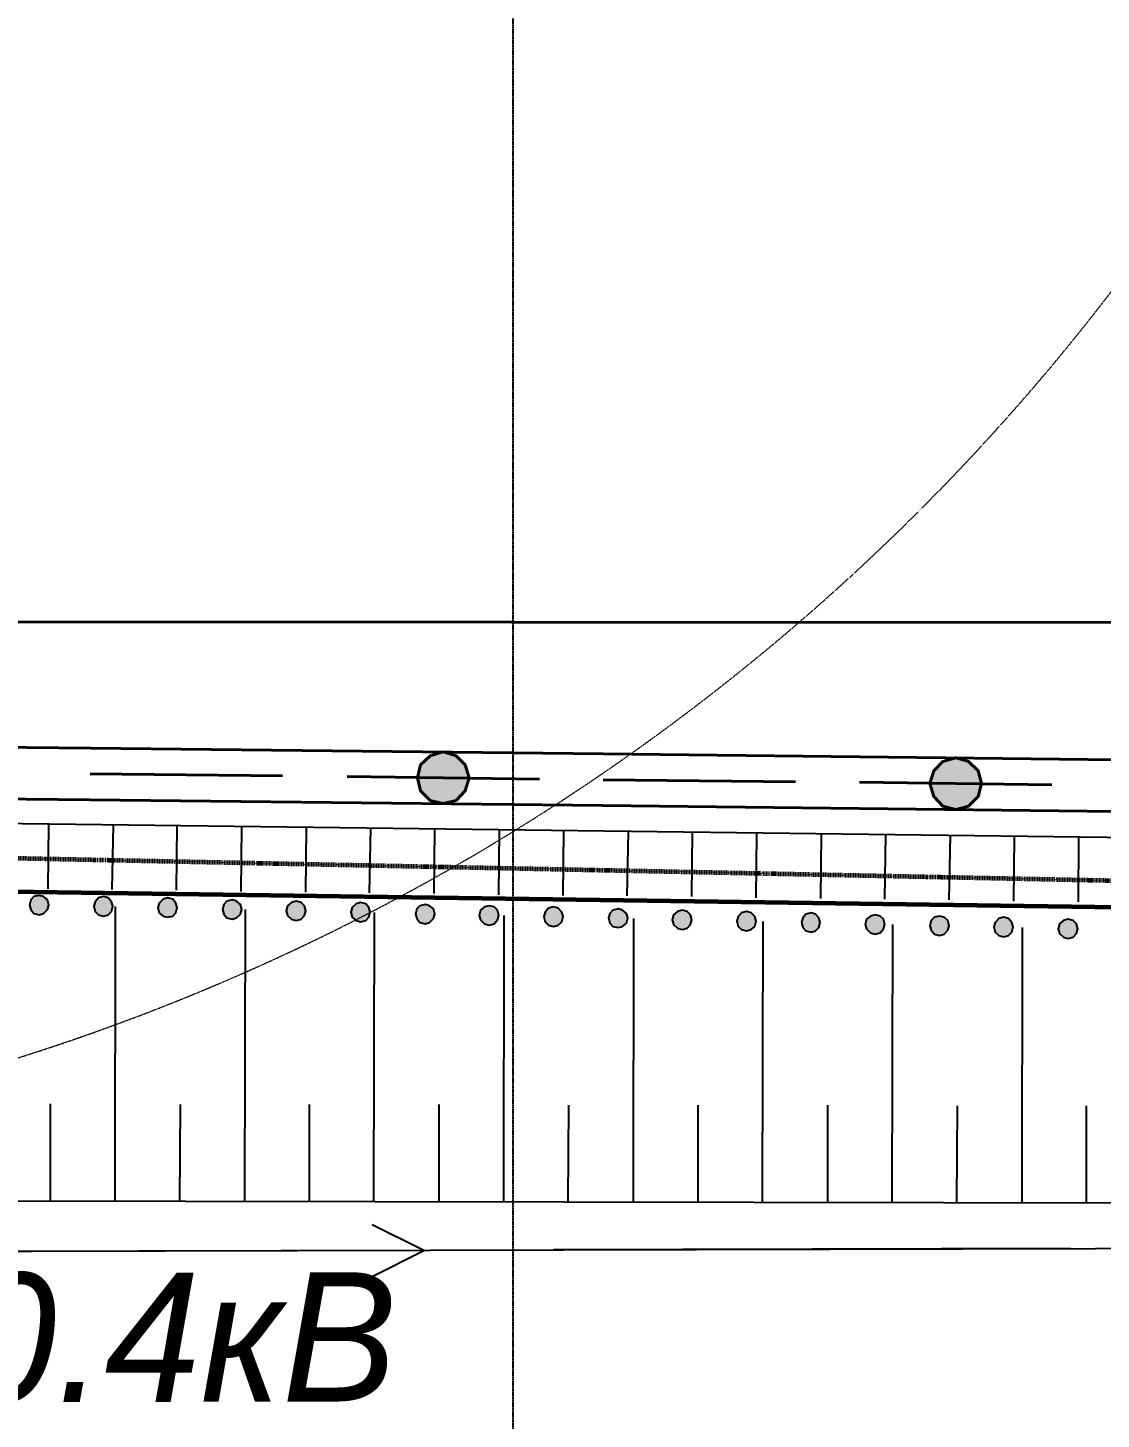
# Model space of a CAD drawing. Header units: millimetres. Extents: x 172667 to 1873135, y -274708 to 168495.
# Drawn here: x 1797954 to 1806268, y 4094 to 14867 of the extents above; entities that cross this region are included whole.
import ezdxf
from ezdxf.enums import TextEntityAlignment as Align

# ---------------------------------------------------------------- set-up
doc = ezdxf.new("R2010")
doc.units = ezdxf.units.MM
for name, pattern in [('DASHED', [0.75, 0.5, -0.25]), ('линия_сгиба', [1.25, 0.5, -0.25, 0, -0.25, 0, -0.25]), ('осевая', [2, 1.25, -0.25, 0.25, -0.25])]:
    doc.linetypes.add(name, pattern=pattern)
for name, color, linetype, lineweight in [('0004-Осевая', 4, 'осевая', 25), ('012 ОП.ЗОНА.ЗДАНИЕ', 171, '01.Опасная зона здание', 40), ('017 ОТВОД', 7, '13.Граница отвода', 70)]:
    doc.layers.add(name, color=color, linetype=linetype, lineweight=lineweight)
doc.layers.add('_ТОПО', color=253, linetype='Continuous')
doc.styles.add('9', font='', dxfattribs={"height": 0.000909972})
doc.styles.get('9').set_extended_font_data('D431', italic=True)
doc.linetypes.add('01.Опасная зона здание', pattern='A,1,-2,10,-0.05,[1,линии ППР.shx,S=0.2,R=180,X=0,Y=-1],-0.05,10,-2', length=25.1)
doc.linetypes.add('13.Граница отвода', pattern='A,20,[14,SHAPES,S=0.01,R=0,X=0,Y=0],-2.5', length=22.5)

msp = doc.modelspace()

# ---------------------------------------------------------------- hatches: boundary and pattern name
at = {"layer": '_ТОПО', "linetype": 'ByBlock', "lineweight": 40}
for points in [[(1801171.2, 8860.1), (1801271.2, 8885.1), (1801341.2, 8960.1), (1801371.2, 9060.1), (1801341.2, 9160.1), (1801271.2, 9230.1), (1801171.2, 9260.1), (1801071.2, 9230.1), (1800996.2, 9160.1), (1800971.2, 9060.1), (1800996.2, 8960.1), (1801071.2, 8885.1)], [(1805141.2, 8815.1), (1805241.2, 8840.1), (1805316.2, 8915.1), (1805341.2, 9015.1), (1805316.2, 9115.1), (1805241.2, 9185.1), (1805141.2, 9215.1), (1805041.2, 9185.1), (1804971.2, 9115.1), (1804941.2, 9015.1), (1804971.2, 8915.1), (1805041.2, 8840.1)]]:
    msp.add_hatch(color=7, dxfattribs=at).paths.add_polyline_path(points)
at = {"layer": '_ТОПО', "linetype": 'ByBlock', "lineweight": -2}
for points in [[(1798041.2, 8000.1), (1798076.2, 8010.1), (1798106.2, 8040.1), (1798116.2, 8075.1), (1798106.2, 8115.1), (1798076.2, 8140.1), (1798041.2, 8150.1), (1798001.2, 8140.1), (1797976.2, 8115.1), (1797966.2, 8075.1), (1797976.2, 8040.1), (1798001.2, 8010.1)], [(1798541.2, 7990.1), (1798576.2, 8000.1), (1798601.2, 8025.1), (1798611.2, 8065.1), (1798601.2, 8100.1), (1798576.2, 8130.1), (1798541.2, 8140.1), (1798501.2, 8130.1), (1798476.2, 8100.1), (1798466.2, 8065.1), (1798476.2, 8025.1), (1798501.2, 8000.1)], [(1799036.2, 7980.1), (1799076.2, 7990.1), (1799101.2, 8015.1), (1799111.2, 8055.1), (1799101.2, 8090.1), (1799076.2, 8120.1), (1799036.2, 8130.1), (1799001.2, 8120.1), (1798971.2, 8090.1), (1798961.2, 8055.1), (1798971.2, 8015.1), (1799001.2, 7990.1)], [(1799536.2, 7965.1), (1799571.2, 7975.1), (1799601.2, 8005.1), (1799611.2, 8040.1), (1799601.2, 8080.1), (1799571.2, 8105.1), (1799536.2, 8115.1), (1799496.2, 8105.1), (1799471.2, 8080.1), (1799461.2, 8040.1), (1799471.2, 8005.1), (1799496.2, 7975.1)], [(1800031.2, 7955.1), (1800071.2, 7965.1), (1800096.2, 7995.1), (1800106.2, 8030.1), (1800096.2, 8070.1), (1800071.2, 8095.1), (1800031.2, 8105.1), (1799996.2, 8095.1), (1799966.2, 8070.1), (1799956.2, 8030.1), (1799966.2, 7995.1), (1799996.2, 7965.1)], [(1800531.2, 7945.1), (1800571.2, 7955.1), (1800596.2, 7980.1), (1800606.2, 8020.1), (1800596.2, 8055.1), (1800571.2, 8085.1), (1800531.2, 8095.1), (1800496.2, 8085.1), (1800466.2, 8055.1), (1800456.2, 8020.1), (1800466.2, 7980.1), (1800496.2, 7955.1)], [(1801031.2, 7930.1), (1801066.2, 7940.1), (1801096.2, 7970.1), (1801106.2, 8005.1), (1801096.2, 8045.1), (1801066.2, 8070.1), (1801031.2, 8080.1), (1800991.2, 8070.1), (1800966.2, 8045.1), (1800956.2, 8005.1), (1800966.2, 7970.1), (1800991.2, 7940.1)], [(1801526.2, 7920.1), (1801566.2, 7930.1), (1801591.2, 7960.1), (1801601.2, 7995.1), (1801591.2, 8035.1), (1801566.2, 8060.1), (1801526.2, 8070.1), (1801491.2, 8060.1), (1801461.2, 8035.1), (1801451.2, 7995.1), (1801461.2, 7960.1), (1801491.2, 7930.1)], [(1802026.2, 7910.1), (1802061.2, 7920.1), (1802091.2, 7945.1), (1802101.2, 7985.1), (1802091.2, 8020.1), (1802061.2, 8050.1), (1802026.2, 8060.1), (1801986.2, 8050.1), (1801961.2, 8020.1), (1801951.2, 7985.1), (1801961.2, 7945.1), (1801986.2, 7920.1)], [(1802526.2, 7900.1), (1802561.2, 7910.1), (1802591.2, 7935.1), (1802601.2, 7975.1), (1802591.2, 8010.1), (1802561.2, 8035.1), (1802526.2, 8045.1), (1802486.2, 8035.1), (1802461.2, 8010.1), (1802451.2, 7975.1), (1802461.2, 7935.1), (1802486.2, 7910.1)], [(1803021.2, 7885.1), (1803061.2, 7895.1), (1803086.2, 7925.1), (1803096.2, 7960.1), (1803086.2, 8000.1), (1803061.2, 8025.1), (1803021.2, 8035.1), (1802986.2, 8025.1), (1802956.2, 8000.1), (1802946.2, 7960.1), (1802956.2, 7925.1), (1802986.2, 7895.1)], [(1803521.2, 7875.1), (1803556.2, 7885.1), (1803586.2, 7910.1), (1803596.2, 7950.1), (1803586.2, 7985.1), (1803556.2, 8015.1), (1803521.2, 8025.1), (1803481.2, 8015.1), (1803456.2, 7985.1), (1803446.2, 7950.1), (1803456.2, 7910.1), (1803481.2, 7885.1)], [(1804021.2, 7865.1), (1804056.2, 7875.1), (1804081.2, 7900.1), (1804091.2, 7940.1), (1804081.2, 7975.1), (1804056.2, 8005.1), (1804021.2, 8015.1), (1803981.2, 8005.1), (1803956.2, 7975.1), (1803946.2, 7940.1), (1803956.2, 7900.1), (1803981.2, 7875.1)], [(1804516.2, 7850.1), (1804556.2, 7860.1), (1804581.2, 7890.1), (1804591.2, 7925.1), (1804581.2, 7965.1), (1804556.2, 7990.1), (1804516.2, 8000.1), (1804481.2, 7990.1), (1804451.2, 7965.1), (1804441.2, 7925.1), (1804451.2, 7890.1), (1804481.2, 7860.1)], [(1805016.2, 7840.1), (1805051.2, 7850.1), (1805081.2, 7880.1), (1805091.2, 7915.1), (1805081.2, 7955.1), (1805051.2, 7980.1), (1805016.2, 7990.1), (1804976.2, 7980.1), (1804951.2, 7955.1), (1804941.2, 7915.1), (1804951.2, 7880.1), (1804976.2, 7850.1)], [(1805511.2, 7830.1), (1805551.2, 7840.1), (1805576.2, 7865.1), (1805586.2, 7905.1), (1805576.2, 7940.1), (1805551.2, 7970.1), (1805511.2, 7980.1), (1805476.2, 7970.1), (1805446.2, 7940.1), (1805436.2, 7905.1), (1805446.2, 7865.1), (1805476.2, 7840.1)], [(1806011.2, 7815.1), (1806051.2, 7825.1), (1806076.2, 7855.1), (1806086.2, 7890.1), (1806076.2, 7930.1), (1806051.2, 7955.1), (1806011.2, 7965.1), (1805976.2, 7955.1), (1805946.2, 7930.1), (1805936.2, 7890.1), (1805946.2, 7855.1), (1805976.2, 7825.1)]]:
    msp.add_hatch(color=8, dxfattribs=at).paths.add_polyline_path(points)

# ---------------------------------------------------------------- linework, layer by layer
at = {"color": 6, "linetype": 'DASHED', "lineweight": 20, "ltscale": 5}
msp.add_arc((1792717, 23268.6, 107296.5), 17169.7, 163.06951, 18.78084, dxfattribs=at)
at = {"layer": '0004-Осевая', "elevation": 107296.5}
msp.add_lwpolyline([(1801712, 65911.8), (1801712, -4791.9)], dxfattribs=at)
at = {"layer": '012 ОП.ЗОНА.ЗДАНИЕ', "elevation": 107296.5}
msp.add_lwpolyline([(1777712, 10274.6), (1807695.5, 10262.6)], dxfattribs=at)
at = {"layer": '017 ОТВОД', "color": 1, "linetype": '13.Граница отвода', "lineweight": 60, "elevation": -103056.2}
msp.add_lwpolyline([(1769145.1, 8582.2), (1770045.1, 84542.2), (1850035.1, 83412.2), (1849135.1, 7452.2)], close=True, dxfattribs=at)
at = {"layer": '017 ОТВОД', "color": 6, "linetype": 'линия_сгиба', "lineweight": 60, "ltscale": 5, "elevation": 3738.5}
msp.add_lwpolyline([(1769149.6, 9024.3), (1815482.4, 8078.8), (1815473.1, 83886.3), (1770145.1, 84117.2)], close=True, dxfattribs=at)
at = {"layer": '_ТОПО', "color": 7, "linetype": 'ByBlock', "lineweight": 40}
for p, q in [((1794466.2, 9335.1, 106803.7), (1798441.2, 9290.1, 106803.5)), ((1798441.2, 9290.1, 106803.5), (1802411.2, 9245.1, 106803.2)), ((1802411.2, 9245.1, 106803.2), (1806386.2, 9200.1, 106802.9)), ((1798436.2, 9090.1, 106803.5), (1799926.2, 9075.1, 106803.4)), ((1800426.2, 9070.1, 106803.3), (1801916.2, 9050.1, 106803.2)), ((1800426.2, 9070.1, 106803.3), (1801916.2, 9050.1, 106803.2)), ((1802411.2, 9045.1, 106803.2), (1803901.2, 9030.1, 106803.1)), ((1802411.2, 9045.1, 106803.2), (1803901.2, 9030.1, 106803.1)), ((1804396.2, 9025.1, 106803.1), (1805886.2, 9005.1, 106803)), ((1804396.2, 9025.1, 106803.1), (1805886.2, 9005.1, 106803)), ((1794466.2, 8935.1, 106803.7), (1798436.2, 8890.1, 106803.5)), ((1798436.2, 8890.1, 106803.5), (1802406.2, 8845.1, 106803.2)), ((1802406.2, 8845.1, 106803.2), (1806381.2, 8800.1, 106802.9))]:
    msp.add_line(p, q, dxfattribs=at)
at = {"layer": '_ТОПО', "color": 8, "linetype": 'ByBlock', "lineweight": -2}
for p, q in [((1798436.2, 9090.1, 106803.5), (1799926.2, 9075.1, 106803.4)), ((1812581.2, 8519.9, 106250.5), (1785145.5, 8863.2, 103746.7)), ((1798111.2, 8200.1, 104930.6), (1798116.2, 8700.1, 104930.4)), ((1798606.2, 8195.1, 104975.7), (1798616.2, 8695.1, 104976)), ((1799106.2, 8190.1, 105021.3), (1799111.2, 8690.1, 105021.2)), ((1799606.2, 8180.1, 105066.9), (1799611.2, 8680.1, 105066.8)), ((1800106.2, 8175.1, 105112.4), (1800111.2, 8675.1, 105112.5)), ((1800601.2, 8170.1, 105157.5), (1800611.2, 8670.1, 105158.1)), ((1801101.2, 8165.1, 105203.1), (1801106.2, 8665.1, 105203.3)), ((1801601.2, 8155.1, 105248.7), (1801606.2, 8655.1, 105248.9)), ((1802101.2, 8150.1, 105294.2), (1802106.2, 8650.1, 105294.5)), ((1802596.2, 8145.1, 105339.3), (1802606.2, 8645.1, 105340.2)), ((1803096.2, 8140.1, 105384.9), (1803101.2, 8640.1, 105385.3)), ((1803596.2, 8130.1, 105430.4), (1803601.2, 8630.1, 105431)), ((1804096.2, 8125.1, 105476), (1804101.2, 8625.1, 105476.6)), ((1804591.2, 8120.1, 105521), (1804601.2, 8620.1, 105522.2)), ((1805091.2, 8115.1, 105566.6), (1805101.2, 8615.1, 105567.8)), ((1805591.2, 8105.1, 105612.1), (1805596.2, 8605.1, 105613)), ((1806091.2, 8100.1, 105657.6), (1806096.2, 8600.1, 105658.7)), ((1798630.2, 5785.8, 106842.5), (1798634.1, 8062.5, 106842.5)), ((1799635.2, 5780.8, 106842.5), (1799639.1, 8039.3, 106842.5)), ((1800635.2, 5780.8, 106842.5), (1800639.1, 8016.2, 106842.5)), ((1801640.2, 5780.8, 106842.5), (1801644, 7993, 106842.5)), ((1802645.2, 5775.8, 106842.5), (1802649, 7969.8, 106842.5)), ((1803645.2, 5775.8, 106842.5), (1803648.9, 7946.7, 106842.5)), ((1804650.2, 5770.8, 106842.5), (1804653.9, 7923.6, 106842.5)), ((1805655.2, 5770.8, 106842.5), (1805658.9, 7900.4, 106842.5)), ((1798130.2, 5785.8, 106842.5), (1798130.2, 6535.8, 106842.5)), ((1799130.2, 5780.8, 106842.5), (1799135.2, 6530.8, 106842.5)), ((1800135.2, 5780.8, 106842.5), (1800135.2, 6530.8, 106842.5)), ((1801140.2, 5780.8, 106842.5), (1801140.2, 6530.8, 106842.5)), ((1802140.2, 5775.8, 106842.5), (1802145.2, 6525.8, 106842.5)), ((1803145.2, 5775.8, 106842.5), (1803145.2, 6525.8, 106842.5)), ((1804150.2, 5775.8, 106842.5), (1804150.2, 6525.8, 106842.5)), ((1805150.2, 5770.8, 106842.5), (1805155.2, 6520.8, 106842.5)), ((1806155.2, 5770.8, 106842.5), (1806155.2, 6520.8, 106842.5)), ((1801021.2, 5400.1, 106972), (1797021.2, 5390.1, 106972)), ((1806031.2, 5415.1, 106972), (1802026.2, 5405.1, 106972))]:
    msp.add_line(p, q, dxfattribs=at)
at = {"layer": '_ТОПО', "color": 7, "linetype": 'ByBlock', "lineweight": 40, "flags": 128}
for points, elevation in [([(1801171.2, 8860.1), (1801271.2, 8885.1), (1801341.2, 8960.1), (1801371.2, 9060.1), (1801341.2, 9160.1), (1801271.2, 9230.1), (1801171.2, 9260.1), (1801071.2, 9230.1), (1800996.2, 9160.1), (1800971.2, 9060.1), (1800996.2, 8960.1), (1801071.2, 8885.1), (1801171.2, 8860.1)], 106803.3), ([(1801171.2, 8860.1), (1801271.2, 8885.1), (1801341.2, 8960.1), (1801371.2, 9060.1), (1801341.2, 9160.1), (1801271.2, 9230.1), (1801171.2, 9260.1), (1801071.2, 9230.1), (1800996.2, 9160.1), (1800971.2, 9060.1), (1800996.2, 8960.1), (1801071.2, 8885.1), (1801171.2, 8860.1)], 107296.5), ([(1805141.2, 8815.1), (1805241.2, 8840.1), (1805316.2, 8915.1), (1805341.2, 9015.1), (1805316.2, 9115.1), (1805241.2, 9185.1), (1805141.2, 9215.1), (1805041.2, 9185.1), (1804971.2, 9115.1), (1804941.2, 9015.1), (1804971.2, 8915.1), (1805041.2, 8840.1), (1805141.2, 8815.1)], 106803), ([(1805141.2, 8815.1), (1805241.2, 8840.1), (1805316.2, 8915.1), (1805341.2, 9015.1), (1805316.2, 9115.1), (1805241.2, 9185.1), (1805141.2, 9215.1), (1805041.2, 9185.1), (1804971.2, 9115.1), (1804941.2, 9015.1), (1804971.2, 8915.1), (1805041.2, 8840.1), (1805141.2, 8815.1)], 107296.5)]:
    msp.add_lwpolyline(points, close=True, dxfattribs=dict(at, elevation=elevation))
at = {"layer": '_ТОПО', "color": 8, "linetype": 'ByBlock', "lineweight": -2, "elevation": 105296, "flags": 128}
for points in [[(1798041.2, 8000.1), (1798076.2, 8010.1), (1798106.2, 8040.1), (1798116.2, 8075.1), (1798106.2, 8115.1), (1798076.2, 8140.1), (1798041.2, 8150.1), (1798001.2, 8140.1), (1797976.2, 8115.1), (1797966.2, 8075.1), (1797976.2, 8040.1), (1798001.2, 8010.1), (1798041.2, 8000.1)], [(1798041.2, 8000.1), (1798076.2, 8010.1), (1798106.2, 8040.1), (1798116.2, 8075.1), (1798106.2, 8115.1), (1798076.2, 8140.1), (1798041.2, 8150.1), (1798001.2, 8140.1), (1797976.2, 8115.1), (1797966.2, 8075.1), (1797976.2, 8040.1), (1798001.2, 8010.1), (1798041.2, 8000.1)], [(1798541.2, 7990.1), (1798576.2, 8000.1), (1798601.2, 8025.1), (1798611.2, 8065.1), (1798601.2, 8100.1), (1798576.2, 8130.1), (1798541.2, 8140.1), (1798501.2, 8130.1), (1798476.2, 8100.1), (1798466.2, 8065.1), (1798476.2, 8025.1), (1798501.2, 8000.1), (1798541.2, 7990.1)], [(1798541.2, 7990.1), (1798576.2, 8000.1), (1798601.2, 8025.1), (1798611.2, 8065.1), (1798601.2, 8100.1), (1798576.2, 8130.1), (1798541.2, 8140.1), (1798501.2, 8130.1), (1798476.2, 8100.1), (1798466.2, 8065.1), (1798476.2, 8025.1), (1798501.2, 8000.1), (1798541.2, 7990.1)], [(1799036.2, 7980.1), (1799076.2, 7990.1), (1799101.2, 8015.1), (1799111.2, 8055.1), (1799101.2, 8090.1), (1799076.2, 8120.1), (1799036.2, 8130.1), (1799001.2, 8120.1), (1798971.2, 8090.1), (1798961.2, 8055.1), (1798971.2, 8015.1), (1799001.2, 7990.1), (1799036.2, 7980.1)], [(1799036.2, 7980.1), (1799076.2, 7990.1), (1799101.2, 8015.1), (1799111.2, 8055.1), (1799101.2, 8090.1), (1799076.2, 8120.1), (1799036.2, 8130.1), (1799001.2, 8120.1), (1798971.2, 8090.1), (1798961.2, 8055.1), (1798971.2, 8015.1), (1799001.2, 7990.1), (1799036.2, 7980.1)], [(1799536.2, 7965.1), (1799571.2, 7975.1), (1799601.2, 8005.1), (1799611.2, 8040.1), (1799601.2, 8080.1), (1799571.2, 8105.1), (1799536.2, 8115.1), (1799496.2, 8105.1), (1799471.2, 8080.1), (1799461.2, 8040.1), (1799471.2, 8005.1), (1799496.2, 7975.1), (1799536.2, 7965.1)], [(1799536.2, 7965.1), (1799571.2, 7975.1), (1799601.2, 8005.1), (1799611.2, 8040.1), (1799601.2, 8080.1), (1799571.2, 8105.1), (1799536.2, 8115.1), (1799496.2, 8105.1), (1799471.2, 8080.1), (1799461.2, 8040.1), (1799471.2, 8005.1), (1799496.2, 7975.1), (1799536.2, 7965.1)], [(1800031.2, 7955.1), (1800071.2, 7965.1), (1800096.2, 7995.1), (1800106.2, 8030.1), (1800096.2, 8070.1), (1800071.2, 8095.1), (1800031.2, 8105.1), (1799996.2, 8095.1), (1799966.2, 8070.1), (1799956.2, 8030.1), (1799966.2, 7995.1), (1799996.2, 7965.1), (1800031.2, 7955.1)], [(1800031.2, 7955.1), (1800071.2, 7965.1), (1800096.2, 7995.1), (1800106.2, 8030.1), (1800096.2, 8070.1), (1800071.2, 8095.1), (1800031.2, 8105.1), (1799996.2, 8095.1), (1799966.2, 8070.1), (1799956.2, 8030.1), (1799966.2, 7995.1), (1799996.2, 7965.1), (1800031.2, 7955.1)], [(1800531.2, 7945.1), (1800571.2, 7955.1), (1800596.2, 7980.1), (1800606.2, 8020.1), (1800596.2, 8055.1), (1800571.2, 8085.1), (1800531.2, 8095.1), (1800496.2, 8085.1), (1800466.2, 8055.1), (1800456.2, 8020.1), (1800466.2, 7980.1), (1800496.2, 7955.1), (1800531.2, 7945.1)], [(1800531.2, 7945.1), (1800571.2, 7955.1), (1800596.2, 7980.1), (1800606.2, 8020.1), (1800596.2, 8055.1), (1800571.2, 8085.1), (1800531.2, 8095.1), (1800496.2, 8085.1), (1800466.2, 8055.1), (1800456.2, 8020.1), (1800466.2, 7980.1), (1800496.2, 7955.1), (1800531.2, 7945.1)], [(1801031.2, 7930.1), (1801066.2, 7940.1), (1801096.2, 7970.1), (1801106.2, 8005.1), (1801096.2, 8045.1), (1801066.2, 8070.1), (1801031.2, 8080.1), (1800991.2, 8070.1), (1800966.2, 8045.1), (1800956.2, 8005.1), (1800966.2, 7970.1), (1800991.2, 7940.1), (1801031.2, 7930.1)], [(1801031.2, 7930.1), (1801066.2, 7940.1), (1801096.2, 7970.1), (1801106.2, 8005.1), (1801096.2, 8045.1), (1801066.2, 8070.1), (1801031.2, 8080.1), (1800991.2, 8070.1), (1800966.2, 8045.1), (1800956.2, 8005.1), (1800966.2, 7970.1), (1800991.2, 7940.1), (1801031.2, 7930.1)], [(1801526.2, 7920.1), (1801566.2, 7930.1), (1801591.2, 7960.1), (1801601.2, 7995.1), (1801591.2, 8035.1), (1801566.2, 8060.1), (1801526.2, 8070.1), (1801491.2, 8060.1), (1801461.2, 8035.1), (1801451.2, 7995.1), (1801461.2, 7960.1), (1801491.2, 7930.1), (1801526.2, 7920.1)], [(1801526.2, 7920.1), (1801566.2, 7930.1), (1801591.2, 7960.1), (1801601.2, 7995.1), (1801591.2, 8035.1), (1801566.2, 8060.1), (1801526.2, 8070.1), (1801491.2, 8060.1), (1801461.2, 8035.1), (1801451.2, 7995.1), (1801461.2, 7960.1), (1801491.2, 7930.1), (1801526.2, 7920.1)], [(1802026.2, 7910.1), (1802061.2, 7920.1), (1802091.2, 7945.1), (1802101.2, 7985.1), (1802091.2, 8020.1), (1802061.2, 8050.1), (1802026.2, 8060.1), (1801986.2, 8050.1), (1801961.2, 8020.1), (1801951.2, 7985.1), (1801961.2, 7945.1), (1801986.2, 7920.1), (1802026.2, 7910.1)], [(1802026.2, 7910.1), (1802061.2, 7920.1), (1802091.2, 7945.1), (1802101.2, 7985.1), (1802091.2, 8020.1), (1802061.2, 8050.1), (1802026.2, 8060.1), (1801986.2, 8050.1), (1801961.2, 8020.1), (1801951.2, 7985.1), (1801961.2, 7945.1), (1801986.2, 7920.1), (1802026.2, 7910.1)], [(1802526.2, 7900.1), (1802561.2, 7910.1), (1802591.2, 7935.1), (1802601.2, 7975.1), (1802591.2, 8010.1), (1802561.2, 8035.1), (1802526.2, 8045.1), (1802486.2, 8035.1), (1802461.2, 8010.1), (1802451.2, 7975.1), (1802461.2, 7935.1), (1802486.2, 7910.1), (1802526.2, 7900.1)], [(1802526.2, 7900.1), (1802561.2, 7910.1), (1802591.2, 7935.1), (1802601.2, 7975.1), (1802591.2, 8010.1), (1802561.2, 8035.1), (1802526.2, 8045.1), (1802486.2, 8035.1), (1802461.2, 8010.1), (1802451.2, 7975.1), (1802461.2, 7935.1), (1802486.2, 7910.1), (1802526.2, 7900.1)], [(1803021.2, 7885.1), (1803061.2, 7895.1), (1803086.2, 7925.1), (1803096.2, 7960.1), (1803086.2, 8000.1), (1803061.2, 8025.1), (1803021.2, 8035.1), (1802986.2, 8025.1), (1802956.2, 8000.1), (1802946.2, 7960.1), (1802956.2, 7925.1), (1802986.2, 7895.1), (1803021.2, 7885.1)], [(1803021.2, 7885.1), (1803061.2, 7895.1), (1803086.2, 7925.1), (1803096.2, 7960.1), (1803086.2, 8000.1), (1803061.2, 8025.1), (1803021.2, 8035.1), (1802986.2, 8025.1), (1802956.2, 8000.1), (1802946.2, 7960.1), (1802956.2, 7925.1), (1802986.2, 7895.1), (1803021.2, 7885.1)], [(1803521.2, 7875.1), (1803556.2, 7885.1), (1803586.2, 7910.1), (1803596.2, 7950.1), (1803586.2, 7985.1), (1803556.2, 8015.1), (1803521.2, 8025.1), (1803481.2, 8015.1), (1803456.2, 7985.1), (1803446.2, 7950.1), (1803456.2, 7910.1), (1803481.2, 7885.1), (1803521.2, 7875.1)], [(1803521.2, 7875.1), (1803556.2, 7885.1), (1803586.2, 7910.1), (1803596.2, 7950.1), (1803586.2, 7985.1), (1803556.2, 8015.1), (1803521.2, 8025.1), (1803481.2, 8015.1), (1803456.2, 7985.1), (1803446.2, 7950.1), (1803456.2, 7910.1), (1803481.2, 7885.1), (1803521.2, 7875.1)], [(1804021.2, 7865.1), (1804056.2, 7875.1), (1804081.2, 7900.1), (1804091.2, 7940.1), (1804081.2, 7975.1), (1804056.2, 8005.1), (1804021.2, 8015.1), (1803981.2, 8005.1), (1803956.2, 7975.1), (1803946.2, 7940.1), (1803956.2, 7900.1), (1803981.2, 7875.1), (1804021.2, 7865.1)], [(1804021.2, 7865.1), (1804056.2, 7875.1), (1804081.2, 7900.1), (1804091.2, 7940.1), (1804081.2, 7975.1), (1804056.2, 8005.1), (1804021.2, 8015.1), (1803981.2, 8005.1), (1803956.2, 7975.1), (1803946.2, 7940.1), (1803956.2, 7900.1), (1803981.2, 7875.1), (1804021.2, 7865.1)], [(1804516.2, 7850.1), (1804556.2, 7860.1), (1804581.2, 7890.1), (1804591.2, 7925.1), (1804581.2, 7965.1), (1804556.2, 7990.1), (1804516.2, 8000.1), (1804481.2, 7990.1), (1804451.2, 7965.1), (1804441.2, 7925.1), (1804451.2, 7890.1), (1804481.2, 7860.1), (1804516.2, 7850.1)], [(1804516.2, 7850.1), (1804556.2, 7860.1), (1804581.2, 7890.1), (1804591.2, 7925.1), (1804581.2, 7965.1), (1804556.2, 7990.1), (1804516.2, 8000.1), (1804481.2, 7990.1), (1804451.2, 7965.1), (1804441.2, 7925.1), (1804451.2, 7890.1), (1804481.2, 7860.1), (1804516.2, 7850.1)], [(1805016.2, 7840.1), (1805051.2, 7850.1), (1805081.2, 7880.1), (1805091.2, 7915.1), (1805081.2, 7955.1), (1805051.2, 7980.1), (1805016.2, 7990.1), (1804976.2, 7980.1), (1804951.2, 7955.1), (1804941.2, 7915.1), (1804951.2, 7880.1), (1804976.2, 7850.1), (1805016.2, 7840.1)], [(1805016.2, 7840.1), (1805051.2, 7850.1), (1805081.2, 7880.1), (1805091.2, 7915.1), (1805081.2, 7955.1), (1805051.2, 7980.1), (1805016.2, 7990.1), (1804976.2, 7980.1), (1804951.2, 7955.1), (1804941.2, 7915.1), (1804951.2, 7880.1), (1804976.2, 7850.1), (1805016.2, 7840.1)], [(1805511.2, 7830.1), (1805551.2, 7840.1), (1805576.2, 7865.1), (1805586.2, 7905.1), (1805576.2, 7940.1), (1805551.2, 7970.1), (1805511.2, 7980.1), (1805476.2, 7970.1), (1805446.2, 7940.1), (1805436.2, 7905.1), (1805446.2, 7865.1), (1805476.2, 7840.1), (1805511.2, 7830.1)], [(1805511.2, 7830.1), (1805551.2, 7840.1), (1805576.2, 7865.1), (1805586.2, 7905.1), (1805576.2, 7940.1), (1805551.2, 7970.1), (1805511.2, 7980.1), (1805476.2, 7970.1), (1805446.2, 7940.1), (1805436.2, 7905.1), (1805446.2, 7865.1), (1805476.2, 7840.1), (1805511.2, 7830.1)], [(1806011.2, 7815.1), (1806051.2, 7825.1), (1806076.2, 7855.1), (1806086.2, 7890.1), (1806076.2, 7930.1), (1806051.2, 7955.1), (1806011.2, 7965.1), (1805976.2, 7955.1), (1805946.2, 7930.1), (1805936.2, 7890.1), (1805946.2, 7855.1), (1805976.2, 7825.1), (1806011.2, 7815.1)], [(1806011.2, 7815.1), (1806051.2, 7825.1), (1806076.2, 7855.1), (1806086.2, 7890.1), (1806076.2, 7930.1), (1806051.2, 7955.1), (1806011.2, 7965.1), (1805976.2, 7955.1), (1805946.2, 7930.1), (1805936.2, 7890.1), (1805946.2, 7855.1), (1805976.2, 7825.1), (1806011.2, 7815.1)]]:
    msp.add_lwpolyline(points, close=True, dxfattribs=at)
at = {"layer": '_ТОПО', "color": 8, "linetype": 'ByBlock', "lineweight": -2, "flags": 128}
for points, elevation in [([(1715488.5, 4964.9), (1716889.2, 4311.4), (1718075.3, 4040.9), (1719128.2, 3980.1), (1720378.1, 4466.1), (1721800, 5018.9), (1722445, 5310.2), (1724317.8, 5934.5), (1727344.2, 6604.1), (1742887.2, 6806.1), (1751503.7, 6735.6), (1781375.2, 5815.1), (1811860.2, 5760.1), (1841019.2, 5546.1), (1855790.2, 4737.1)], 106842.5), ([(1841019.2, 5546.1), (1840667.1, 5112.5), (1812170.2, 5310.2), (1811860.2, 5760.1), (1811376.1, 5426.6), (1781498.8, 5351.8), (1781375.2, 5815.1), (1781041.1, 5372.6), (1751356.2, 5695.1), (1722027.2, 4922.1)], 106972), ([(1800621.2, 5200.1), (1801021.2, 5400.1), (1800621.2, 5600.1)], 106972)]:
    msp.add_lwpolyline(points, dxfattribs=dict(at, elevation=elevation))

# ---------------------------------------------------------------- texts
at = {"layer": '_ТОПО', "color": 8, "linetype": 'ByBlock', "lineweight": -2, "style": '9'}
msp.add_text('0.4кВ', height=1000, rotation=0.1, dxfattribs=at).set_placement((1799123.2, 4728.6, 106982), align=Align.MIDDLE_CENTER)

doc.saveas('drawing.dxf')
